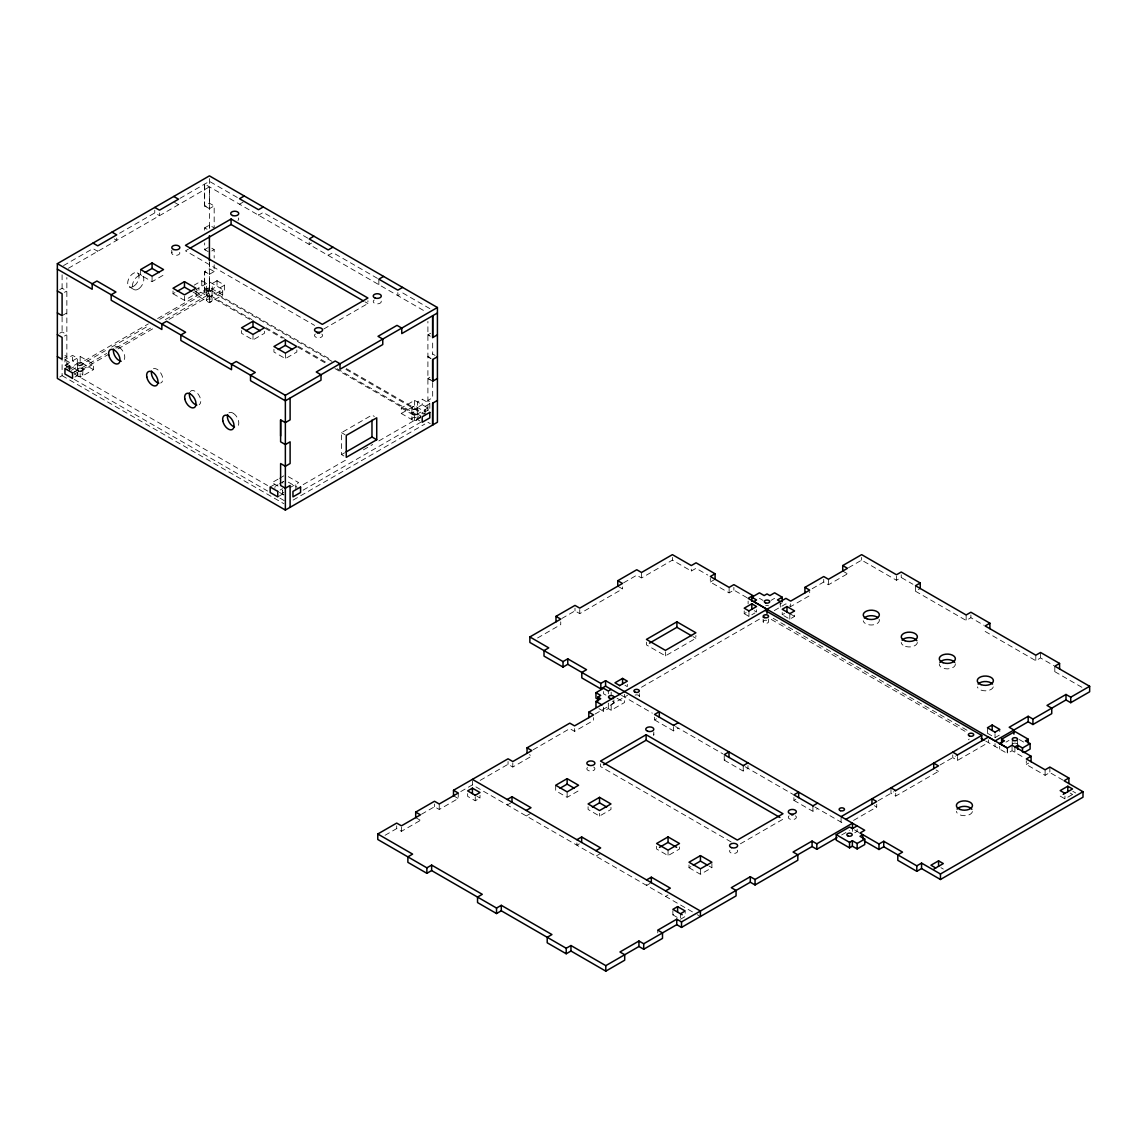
<?xml version="1.0" encoding="UTF-8"?>
<svg xmlns="http://www.w3.org/2000/svg" width="1147" height="1147" viewBox="0 0 1147 1147"><rect width="100%" height="100%" fill="white"/><g stroke="black" fill="none" stroke-linecap="round" stroke-linejoin="round"><path stroke-width="0.75" stroke-dasharray="5 3.75" d="M59.73 377.048L62.096 375.671L62.096 360.559M69.709 367.986L64.949 365.248L64.949 359.757L72.548 355.369L77.308 358.108L77.308 363.599L72.548 360.861L72.548 355.369M66.856 366.653L66.856 277.545M201.786 280.757L201.786 286.248L206.546 288.987L206.546 283.495L201.786 280.757L194.187 285.144M249.645 319.325L204.639 293.374L204.668 271.538L209.414 268.785L214.174 271.538L214.174 264.785M206.231 206.847L204.639 205.944L204.668 184.094L425.107 311.367M331.956 361.362L209.414 290.621L209.414 262.462M209.414 227.235L209.414 178.617M204.639 184.108L204.639 205.944L209.414 203.191L214.174 205.93L214.174 227.88L209.414 225.127L204.639 227.895L206.775 229.099M295.811 489.755L295.811 484.263L298.191 485.64M425.05 415.142L425.05 409.651L427.43 411.027M427.903 410.511L427.903 321.404M432.677 382.496L432.677 397.679L427.903 400.446L430.283 401.808L427.931 400.432M435.057 355.398L432.677 354.036L432.677 340.53M1007.295 747.987L1007.281 753.479L1012.055 750.726L1025.217 758.325M623.61 582.819L636.757 575.221L641.517 577.973L672.4 560.137L691.297 571.048L691.311 569.213M747.041 597.716L733.879 590.117L729.105 592.884L710.308 582.031L710.323 578.346M729.105 592.884L729.134 587.379M748.116 603.852L748.131 601.1M1063.025 780.146L1049.863 772.548L1045.089 775.315L1026.293 764.461L1026.307 760.776M1045.089 775.315L1045.118 769.809M63.544 265.574L92.979 248.584L97.739 251.322L97.739 248.584M119.632 233.199L154.759 212.912L159.505 215.665L159.505 211.55M179.936 198.374L209.414 181.355L238.189 197.972M68.39 268.269L209.399 186.861L209.399 208.682L214.174 205.93M59.73 289.618L62.096 288.241L66.856 290.98L64.476 292.356M239.508 204.209L243.064 202.159M62.096 315.669L66.856 312.93L64.476 311.554M188.509 249.085L185.47 250.849L314.622 325.418M59.73 333.261L62.096 331.899L66.856 334.637L64.476 336.014M208.238 247.523L204.639 249.602L204.668 242.906M140.637 269.559L140.637 275.036L152.078 281.646L163.534 275.036L163.534 272.298M211.794 250.964L214.174 249.587L214.174 258.032M173.025 290.994L173.025 293.747L175.892 292.098M64.476 357.95L66.856 356.588L62.096 353.835M214.174 271.538L209.414 274.276L204.639 271.552L204.639 293.374M64.949 365.248L80.161 356.473L93.466 364.144L93.466 369.635L80.161 377.32L80.161 371.829L66.856 364.144L66.856 366.897M216.998 280.757L224.626 285.13L224.597 290.635L209.399 281.847L196.094 289.531L209.399 297.216L222.704 289.531L222.704 295.023L209.399 302.708L196.094 295.023L196.094 290.908M64.949 368.531L69.709 365.793M173.025 293.747L184.481 300.356L195.922 293.747L193.069 292.098M66.856 369.635L80.161 361.95L93.466 369.635M196.094 295.023L209.399 287.338L222.704 295.023M69.537 369.406L148.364 323.898M157.626 318.536L208.639 289.101L330.866 359.656M71.401 370.309L105.481 350.624M111.675 347.039L148.866 325.576M159.705 319.31L209.414 290.621M72.548 372.933L77.308 370.18L77.308 375.671L74.928 377.048M224.626 285.13L219.851 287.883L219.851 293.374L224.626 290.621M74.182 372.216L106.628 353.477M115.904 348.115L152.995 326.709M165.354 319.569L208.639 294.578L251.953 319.597M74.598 373.936L108.693 354.265M117.983 348.889L153.612 328.314M169.111 319.382L209.399 296.112L209.414 274.276L204.668 271.538M80.161 371.829L93.466 364.144M311.54 243.064L309.174 244.44L309.174 238.949M241.544 330.551L241.544 333.304L253 339.913L264.441 333.304L264.441 327.813M378.84 284.657L378.84 279.165M323.827 328.974L367.929 303.511L367.929 300.772M273.947 349.262L273.947 352L285.388 358.61L296.844 352L296.844 346.523M429.494 335.756L427.903 334.838L432.677 332.085M431.1 358.61L427.903 356.789L432.677 354.036M430.283 379.858L427.903 378.496L432.677 375.743M343.899 455.961L341.519 454.585L341.519 432.663L371.972 415.071L374.352 416.447M277.975 479.202L272.054 482.629L280.986 487.776M279.452 478.356L283.882 475.79M420.49 417.766L414.597 421.178L401.292 413.493L401.292 408.002L414.597 400.332L429.824 409.092L429.824 403.601L422.196 399.228L417.451 401.966L417.451 407.457L422.225 404.705L422.225 399.213M270.162 487.016L274.907 484.263L274.907 488.378M275.008 486.4L277.975 484.694M279.452 483.848L283.882 481.281M401.292 413.493L414.597 405.809L425.078 411.83L429.824 409.092M280.14 490.027L282.506 488.651M341.519 454.585L344.559 452.836M429.824 403.601L425.05 406.368L425.05 411.845M289.732 487.776L298.664 482.629L288.313 476.65M401.292 408.002L414.597 415.687L427.903 408.002M277.76 496.88L282.506 494.142L282.506 490.027M303.152 484.636L347.971 458.771M363.427 449.839L372.689 444.491M378.883 440.921L420.605 416.834M303.152 490.127L423.702 420.533M293.102 500.092L424.806 424.06M561.829 618.477L574.991 610.892L579.751 613.631L622.506 588.941L622.506 586.906M537.57 637.976L560.74 624.599L560.74 621.86M691.297 571.048L696.071 568.295L707.771 575.048M710.308 582.031L715.083 579.264M646.435 642.148L646.435 644.901L665.432 655.869L695.885 638.277L695.885 635.538M744.217 610.921L744.217 613.674L747.256 611.91M771.056 600.368L774.626 598.304M744.217 613.674L748.962 616.412L755.041 612.899M779.845 604.068L782.225 602.691M385.062 835.288L396.69 828.578L401.436 831.317L420.447 820.349L420.447 817.596M421.479 814.255L434.498 806.742L439.244 809.495L458.255 798.513L458.255 793.036M460.779 791.573L472.406 784.863L695.871 913.872M480.149 780.39L508.049 764.289L512.795 767.028L531.807 756.059L529.427 754.683M533.154 749.78L569.815 728.617L574.561 731.37L593.572 720.388L593.572 717.649M595.021 714.065L627.581 695.268M641.474 687.254L765.121 615.867M774.282 610.577L785.924 603.852L790.67 606.591L809.682 595.623L809.682 591.508M812.162 588.712L823.732 582.031L828.478 584.769L847.49 573.801L847.49 571.048M848.551 567.693L861.641 560.137L896.481 580.253L901.227 577.5L912.926 584.253M599.006 708.688L603.566 711.326L608.326 708.588L611.179 710.237L624.47 702.552L624.47 694.322M784.605 613.401L782.225 614.763L782.225 609.286M467.661 793.638L467.661 796.376L475.259 800.764L480.005 798.025L480.005 795.287M783.745 615.652L789.824 619.151L794.57 616.412L794.57 610.921M510.802 802.914L507.246 804.965L507.246 802.226M654.564 717.176L654.564 719.915L659.31 717.176M526.244 815.947L531.004 813.194M654.564 719.915L673.561 730.897L678.321 728.144M915.478 585.73L915.478 591.221L920.238 588.483M555.693 785.265L555.693 790.742L567.134 797.351L578.59 790.742L578.59 788.003M588.081 806.714L588.081 809.452L599.537 816.062L610.978 809.452L610.978 806.714M579.292 843.819L576.912 845.196L576.912 842.457M724.23 756.031L724.23 760.146L726.61 758.769M915.478 591.221L966.147 620.47L970.892 617.731L984.054 625.33M600.67 853.425L595.91 856.164L595.91 853.425M724.23 760.146L743.227 771.114L747.987 768.375L747.987 765.623M656.6 846.271L656.6 849.009L668.056 855.619L679.497 849.009L679.497 844.895M650.163 883.348L646.578 885.412L646.578 881.297M793.896 797.624L793.896 800.362L796.276 798.986M985.144 631.438L1035.813 660.701L1040.558 657.948L1053.72 665.547M689.003 864.967L689.003 867.706L691.856 866.057M740.403 843.805L782.985 819.216L782.985 816.478M689.003 867.706L700.444 874.315L711.9 867.706L711.9 863.591M665.59 896.395L667.955 895.018M793.896 800.362L812.908 811.33L817.653 808.592M1054.81 666.178L1054.81 671.669L1057.19 670.292M672.859 910.732L672.859 914.847L675.239 913.485M987.424 727.757L987.424 733.234L989.804 731.872M878.172 800.706L893.628 791.788M939.995 765.006L955.451 756.088M680.458 919.249L685.218 916.496L685.218 912.381M987.424 733.234L995.023 737.636L999.783 734.883L999.783 729.406M853.554 820.406L876.724 807.029L876.724 804.291M890.975 789.208L890.975 793.323L895.721 796.061L938.49 771.372L938.49 769.336M952.741 754.912L952.741 757.651L957.487 760.404L988.37 742.568L988.37 739.829M841.64 834.973L849.382 830.5M1006.034 742.123L1008.987 740.417M854.759 832.765L857.139 831.389L857.139 828.65M1026.293 764.461L1028.673 763.07M1060.186 796.104L1064.946 798.842L1072.545 794.455L1072.545 791.717M307.783 238.146L263.265 212.439L258.505 215.192L258.505 212.439M377.449 278.363L332.931 252.67L328.171 255.408L328.171 252.67M429.853 308.629L402.597 292.886L397.837 295.625L397.837 290.148M1054.81 671.669L1082.08 687.411M842.73 571.048L847.49 573.801M204.668 205.93L209.414 208.668M427.931 334.824L430.297 336.2M364.846 301.747L367.929 303.511M174.545 202.402L178.516 204.682L178.516 201.944M207.048 229.242L204.668 227.88L204.639 231.235M427.931 356.774L430.297 358.151M211.794 248.211L214.174 249.587M427.931 378.481L432.677 381.22M1019.339 739.571L1026.737 743.829M790.011 613.774L794.57 616.412M759.414 598.304L762.984 600.368M346.337 368.603L425.236 414.153M345.921 369.42L423.472 414.196M773.221 618.348L967.107 730.295M985.717 741.034L1007.31 753.464L1007.31 749.349M1072.818 791.315L1075.728 792.993M114.37 238.977L116.736 240.354L116.736 237.601M421.006 416.103L417.451 414.038L417.451 419.53L419.831 420.906M265.875 327.626L284.442 338.351M298.378 346.394L326.221 362.466M337.046 368.717L420.605 416.963M771.3 619.437L966.247 731.987M265.158 328.286L282.219 338.136M297.733 347.097L327.21 364.101M334.953 368.588L420.275 417.838M427.903 422.268L430.283 423.644M754.196 610.648L756.561 612.025L756.561 609.286M1070.165 793.079L1072.545 794.455M194.187 290.635L198.947 293.374L198.947 287.883M137.368 272.886L142.113 275.624M129.382 286.893L134.127 289.646M617.76 586.203L622.506 588.941M936.11 769.995L938.49 771.372M341.519 432.663L345.075 434.713M692.96 636.585L695.885 638.277M874.344 805.667L876.724 807.029M288.313 482.141L297.188 487.26M64.949 359.757L69.709 362.509L69.709 371.284M624.957 685.261L627.323 686.637L627.323 683.899M940.927 867.691L943.307 869.068M74.182 373.865L267.581 485.525M279.467 492.393L284.599 495.346M74.182 379.356L267.581 491.016M279.954 498.156L284.599 500.838M621.516 695.354L652.328 713.147M675.54 726.538L722.839 753.851M745.163 766.741L793.122 794.427M814.786 806.929L844.909 824.335M854.558 829.898L858.917 832.421M62.096 375.671L283.911 503.734M617.086 698.279L624.47 702.552M605.946 695.139L603.566 693.777L603.566 691.024M731.213 842.013L600.526 766.554L600.526 763.816M709.032 866.057L711.9 867.706M697.319 914.704L700.416 916.496M476.966 796.276L480.005 798.025M672.859 914.847L677.418 917.485M453.509 795.774L458.255 798.513M415.701 817.596L420.447 820.349M1064.946 796.104L1064.946 798.842M1049.863 767.071L1049.863 772.548M1040.558 652.471L1040.558 657.948M1035.813 655.295L1035.813 660.701M1017.59 740.532L1017.59 744.733M1014.909 746.883L1014.909 752.375M1012.228 740.618L1012.228 744.733M1012.055 745.235L1012.055 750.726M999.697 746.339L999.697 749.077M995.023 733.521L995.023 737.636M995.023 743.657L995.023 746.41M970.892 614.978L970.892 617.731M966.147 614.978L966.147 620.47M957.487 756.432L957.487 760.404M901.227 574.762L901.227 577.5M896.481 576.138L896.481 580.253M895.721 793.323L895.721 796.061M861.641 557.399L861.641 560.137M852.379 828.65L852.379 831.389M841.081 818.012L841.081 822.127M828.478 579.278L828.478 584.769M823.732 579.278L823.732 582.031M812.908 805.854L812.908 811.33M790.67 603.852L790.67 606.591M789.824 615.036L789.824 619.151M780.318 602.978L780.318 607.093M768.547 618.979L768.547 621.832A2.681 1.548 0 0 1 764.432 623.093A2.681 1.548 0 0 1 764.59 620.412A2.681 1.548 0 0 1 768.547 621.832M763.171 618.979L763.171 621.832M748.962 612.297L748.962 616.412M743.227 765.623L743.227 771.114M733.879 587.379L733.879 590.117M700.444 868.838L700.444 874.315M680.458 913.758L680.458 917.872M673.561 726.782L673.561 730.897M672.4 557.399L672.4 560.137M668.056 850.128L668.056 855.619M665.432 651.754L665.432 655.869M657.761 930.16L657.761 932.898M653.804 732.03L653.804 734.768M641.517 572.482L641.517 577.973M639.309 693.605L639.309 696.444M613.86 699.756L613.86 702.494M611.179 692.128L611.179 694.867M611.179 710.237L611.179 704.745L608.326 703.097L608.326 708.588M608.326 691.024L608.326 693.777M603.566 707.212L603.566 711.326M599.537 813.323L599.537 816.062M579.751 609.516L579.751 613.631M574.991 608.139L574.991 610.892M574.561 728.617L574.561 731.37M567.134 791.874L567.134 797.351M512.795 762.913L512.795 767.028M508.049 761.536L508.049 764.289M475.259 796.649L475.259 800.764M472.406 780.749L472.406 784.863M439.244 804.004L439.244 809.495M434.498 804.004L434.498 806.742M417.279 407.959L417.236 418.999A2.681 1.548 0 0 1 413.135 420.275A2.681 1.548 0 0 1 413.278 417.594A2.681 1.548 0 0 1 417.236 418.999M414.597 400.332L414.597 405.809M414.597 415.687L414.597 421.178M411.916 407.959L411.873 418.999M401.436 827.202L401.436 831.317M396.69 825.826L396.69 828.578M285.388 353.133L285.388 358.61M282.635 490.773L282.635 493.626M253 334.422L253 339.913M212.08 289.488L212.052 300.543A2.681 1.548 0 0 1 207.951 301.819A2.681 1.548 0 0 1 208.094 299.123A2.681 1.548 0 0 1 212.052 300.543M209.414 225.127L209.414 228.468M209.414 262.032L209.414 268.785M209.399 281.847L209.399 287.338M209.399 297.216L209.399 302.708M208.639 289.101L208.639 294.578M206.704 289.488L206.689 300.543M184.481 296.241L184.481 300.356M171.778 250.247L171.778 252.985M154.759 210.173L154.759 212.912M152.078 276.169L152.078 281.646M82.842 364.201A2.681 1.548 0 0 1 78.742 365.463A2.681 1.548 0 0 1 78.885 362.782A2.681 1.548 0 0 1 82.842 364.201L82.842 369.678A2.681 1.548 0 0 1 78.742 370.954A2.681 1.548 0 0 1 78.856 368.259A2.681 1.548 0 0 1 82.813 369.664A2.681 1.548 0 0 1 78.713 370.94A2.681 1.548 0 0 1 78.885 368.273A2.681 1.548 0 0 1 82.842 369.678M82.813 369.578L82.813 375.155A2.681 1.548 0 0 1 78.713 376.431A2.681 1.548 0 0 1 78.856 373.736A2.681 1.548 0 0 1 82.813 375.155M80.161 356.473L80.161 361.95M77.466 364.101L77.451 375.155M62.096 274.807L62.096 288.241M62.096 316.859L62.096 331.899M972.427 811.574A8.058 4.66 0 0 1 964.24 815.689A8.058 4.66 0 0 1 956.369 811.359M737.277 850.185A4.029 2.323 0 0 1 733.65 853.468A4.029 2.323 0 0 1 729.879 850.242M593.687 767.071A4.029 2.323 0 0 1 593.702 770.397A4.029 2.323 0 0 1 587.938 770.34A4.029 2.323 0 0 1 588.167 767.013M653.632 734.051A4.029 2.323 0 0 1 653.589 735.485M795.459 815.789A4.029 2.323 0 0 1 795.086 818.944A4.029 2.323 0 0 1 789.623 818.972A4.029 2.323 0 0 1 789.093 815.847M321.848 334.107A4.029 2.323 0 0 1 321.189 337.189A4.029 2.323 0 0 1 315.798 337.132A4.029 2.323 0 0 1 315.325 334.035M179.678 252.354A4.029 2.323 0 0 1 175.62 255.351A4.029 2.323 0 0 1 172.093 252.139M238.289 217.944A4.029 2.323 0 0 1 237.931 220.425M381.234 301.145A4.029 2.323 0 0 1 376.187 303.783A4.029 2.323 0 0 1 374.194 300.027M612.24 701.132A2.681 1.548 0 0 1 613.444 703.383A2.681 1.548 0 0 1 609.401 703.713M879.161 619.323A8.058 4.66 0 0 1 875.605 624.269A8.058 4.66 0 0 1 866.343 624.011M865.239 623.423A8.058 4.66 0 0 1 863.261 620.771M993.288 686.91A8.058 4.66 0 0 1 985.316 690.824A8.058 4.66 0 0 1 977.359 686.91M955.336 663.798A8.058 4.66 0 0 1 947.307 668.887A8.058 4.66 0 0 1 939.278 663.798M917.356 642.435A8.058 4.66 0 0 1 912.266 646.607A8.058 4.66 0 0 1 903.592 645.575M902.933 645.13A8.058 4.66 0 0 1 901.241 642.435M765.651 605.745A2.681 1.548 0 0 1 768.533 605.802M635.108 695.111A2.681 1.548 0 0 1 638.191 695.139A2.681 1.548 0 0 1 639.194 696.817M968.455 739.801A2.681 1.548 0 0 1 969.258 739.069M1012.443 744.073A2.681 1.548 0 0 1 1014.909 743.141A2.681 1.548 0 0 1 1017.375 744.073M153.44 368.703A8.058 4.66 60 0 1 161.469 374.209A8.058 4.66 60 0 1 160.709 383.041M233.458 413.393A8.058 4.66 60 0 1 238.576 421.092A8.058 4.66 60 0 1 236.44 427.028M228.941 412.863A8.058 4.66 60 0 1 233.099 413.178M190.273 391.514A8.058 4.66 60 0 1 198.574 394.625A8.058 4.66 60 0 1 199.234 404.719M114.901 347.025A8.058 4.66 60 0 1 118.7 347.154M119.417 347.555A8.058 4.66 60 0 1 124.363 354.566A8.058 4.66 60 0 1 123.216 360.832M283.954 494.902A2.681 1.548 0 0 1 283.954 492.235M282.836 483.145A2.681 1.548 0 0 1 283.854 481.339M217.027 280.743L212.252 283.495L212.252 288.987L217.027 286.234L217.027 280.743M208.224 251.652L204.639 249.602L208.238 251.637M134.557 285.646A8.058 4.66 -60 0 0 137.611 273.043A8.058 4.66 -60 0 0 127.948 280.986A8.058 4.66 -60 0 0 134.557 285.646M139.303 288.399A8.058 4.66 -60 0 0 142.371 275.782A8.058 4.66 -60 0 0 132.708 283.725A8.058 4.66 -60 0 0 139.303 288.399M207.951 296.327A2.681 1.548 0 0 0 212.052 295.051A2.681 1.548 0 0 0 208.094 293.632A2.681 1.548 0 0 0 207.951 296.327M413.135 414.784A2.681 1.548 0 0 0 417.236 413.522A2.681 1.548 0 0 0 413.278 412.103A2.681 1.548 0 0 0 413.135 414.784M413.178 409.321A2.681 1.548 0 0 0 417.279 408.06A2.681 1.548 0 0 0 413.321 406.64A2.681 1.548 0 0 0 413.178 409.321M207.98 290.851A2.681 1.548 0 0 0 212.08 289.589A2.681 1.548 0 0 0 208.123 288.169A2.681 1.548 0 0 0 207.98 290.851"/><path stroke-width="1.5" d="M57.35 356.588L57.35 378.41L285.359 510.057L437.423 422.254L437.423 307.511L209.414 175.864L57.35 263.667L57.35 356.588L62.096 359.326L62.096 337.376L57.35 334.637M280.614 436.018L280.614 419.874L285.359 422.626L290.105 419.874L290.105 398.052M285.359 510.057L285.359 395.314L437.423 307.511M290.105 507.318L290.105 485.482L285.359 488.221L280.614 485.482L280.614 463.531L285.359 466.284L290.105 463.531L290.105 441.824L285.359 444.563L280.614 441.824L280.614 419.874M432.677 403.171L432.648 425.021L432.677 403.171L437.423 400.432M437.423 378.481L432.677 381.22L432.677 359.513L437.423 356.774M432.677 337.576L432.677 315.74L432.663 337.576L437.423 334.824M244.254 195.979L239.508 198.732L258.505 209.7L263.265 206.962M152.078 262.95L140.637 269.559L152.078 276.169L163.534 269.559L152.078 262.95L152.078 268.427L159.232 272.556M231.077 219.02L185.47 245.358L322.307 324.372L367.929 298.034L231.077 219.02L231.077 224.511L363.312 300.858M144.923 272.556L152.078 268.427M190.029 248.211L231.077 224.511M184.481 281.646L173.025 288.255L184.481 294.865L195.922 288.255L184.481 281.646L184.481 287.137L191.635 291.266M177.326 291.266L184.481 287.137M313.92 236.21L309.174 238.949L328.171 249.917L332.931 247.179M253 321.203L241.544 327.813L253 334.422L264.441 327.813L253 321.203L253 326.694L260.154 330.823M245.845 330.823L253 326.694M383.585 276.427L378.84 279.165L397.837 290.148L402.597 287.395M285.388 339.913L273.947 346.523L285.388 353.133L296.844 346.523L285.388 339.913L285.388 345.39L292.542 349.52M278.234 349.52L285.388 345.39M437.423 313.002L401.765 333.591L401.765 328.099L397.02 325.361L378.008 336.329L382.768 339.068L382.768 344.559L339.999 369.248L339.999 363.757L335.254 361.018L316.242 371.986L321.002 374.739L321.002 380.216L285.359 400.79L250.519 380.689L250.519 375.198L255.279 372.46L236.268 361.477L231.522 364.23L231.522 369.707L180.853 340.458L180.853 334.967L185.613 332.229L166.602 321.26L161.856 323.999L161.856 329.49L111.187 300.242L111.187 294.75L115.947 292.012L96.936 281.029L92.19 283.782L92.19 289.259L57.35 269.158M346.093 451.947L371.972 437.007L376.732 439.745L376.732 417.823L346.265 435.401L346.265 457.338L376.732 439.745M555.994 621.86L555.994 616.369L574.991 605.401L579.751 608.139L622.506 583.45L617.76 580.712L617.76 586.203M617.76 580.712L636.757 569.744L641.517 572.482L672.4 554.646L691.311 565.557L696.071 562.804L715.083 573.787L715.083 579.264M620.111 694.552L605.573 686.15L600.827 688.888L581.816 677.92L581.816 672.429L586.561 669.69L567.765 658.837L563.019 661.575L529.857 642.435L529.857 636.943L560.74 619.122L555.994 616.369M715.083 573.787L710.323 576.525L729.134 587.379L733.879 584.64L752.891 595.608L752.891 598.347M529.857 636.943L548.753 647.869L544.008 650.607L544.008 656.098L563.019 667.067L567.765 664.314L600.827 683.411L605.573 680.658L864.738 830.285L859.992 833.037L878.989 844.006L883.749 841.267L902.546 852.121L897.8 854.859L897.8 860.35L916.797 871.319L921.557 868.58L940.454 879.491L1082.997 797.194L1082.997 791.717L1064.115 780.777L1068.875 778.039L1068.875 783.53M676.902 621.832L646.435 639.409L665.432 650.378L695.885 632.786L676.902 621.832L676.902 627.309L649.489 643.137M752.891 595.608L748.145 598.347L767.013 609.286L767.013 613.401M751.815 601.329L751.815 597.214L759.414 592.827L764.174 595.565L767.013 593.917L769.866 595.565L774.626 592.827L782.225 597.214L782.225 601.329M598.347 699.527L595.967 698.165L595.967 692.673L603.566 688.286L608.326 691.024L611.179 689.376M619.538 685.648L627.323 681.146L622.577 678.407L614.978 682.795L619.724 685.548M748.776 611.036L756.561 606.534L751.815 603.795L744.217 608.182L748.962 610.921M597.874 701.175L597.874 697.061L600.713 695.412L595.967 692.673M595.967 706.939L595.967 701.448L600.713 698.709L597.874 697.061M782.225 597.214L777.465 599.953L780.318 601.602M852.493 828.708L852.493 823.216L816.822 843.805L812.076 841.066L793.064 852.035L797.825 854.773L797.825 860.264L755.056 884.954L750.31 882.215L681.519 921.93L676.759 919.177L657.761 930.16L662.507 932.898L662.507 938.389L643.711 949.243L638.951 946.504L605.802 965.645L570.962 945.529L566.217 948.268L501.296 910.79L496.536 913.542L477.539 902.56L477.539 897.083L482.285 894.33L431.63 865.082L426.87 867.835L377.779 839.489L377.779 833.998L396.69 823.087L401.436 825.826L420.447 814.857L415.701 812.119L415.701 817.596M415.701 812.119L434.498 801.266L439.244 804.004L458.255 793.036L453.509 790.283L453.509 795.774M453.509 790.283L508.049 758.798L512.795 761.536L531.807 750.568L527.047 747.83L527.047 753.307M527.047 747.83L569.815 723.14L574.561 725.879L593.572 714.911L588.812 712.158L588.812 717.649M588.812 712.158L785.924 598.361L790.67 601.114L809.682 590.132L804.922 587.393L804.922 592.884M804.922 587.393L823.732 576.54L828.478 579.278L847.49 568.31L842.73 565.571L842.73 571.048M842.73 565.571L861.641 554.646L896.481 574.762L901.227 572.023L920.238 582.991L920.238 588.483M475.259 795.287L480.005 792.534L472.406 788.147L467.661 790.9L475.446 795.387M789.824 613.674L794.57 610.921L786.971 606.534L782.225 609.286L790.011 613.774M507.246 799.488L511.992 796.735L531.004 807.717L526.244 810.456M567.134 778.655L555.693 785.265L567.134 791.874L578.59 785.265L567.134 778.655L567.134 784.132L574.289 788.261M646.134 734.725L600.526 761.063L737.363 840.077L782.985 813.739L646.134 734.725L646.134 740.216L779.903 817.453M559.98 788.261L567.134 784.132M603.566 764.791L646.134 740.216M673.561 725.406L678.321 722.667M920.238 582.991L915.478 585.73L966.147 614.978L970.892 612.24L989.904 623.208L989.904 628.699M377.779 833.998L412.619 854.114L407.873 856.852L407.873 862.343L426.87 873.311L431.63 870.573L496.536 908.051L501.296 905.313L551.951 934.561L547.205 937.3L547.205 942.791L566.217 953.759L570.962 951.021L605.802 971.136L624.699 960.211L624.699 954.734L619.953 951.981L638.951 941.013L643.711 943.752L676.759 924.668L681.519 927.407L736.059 895.922L736.059 890.445L731.299 887.692L750.31 876.724L755.056 879.462L812.076 846.543L816.822 849.296L836.98 837.654M599.537 797.351L588.081 803.961L599.537 810.571L610.978 803.961L599.537 797.351L599.537 802.843L606.691 806.972M592.382 806.972L599.537 802.843M576.912 839.704L581.658 836.966L600.67 847.934L595.91 850.673M743.227 765.623L747.987 762.884M989.904 623.208L985.144 625.961L1035.813 655.209L1040.558 652.471L1059.57 663.439L1059.57 668.93M668.056 836.909L656.6 843.518L668.056 850.128L679.497 843.518L668.056 836.909L668.056 842.4L676.644 847.361M659.468 847.361L668.056 842.4M646.578 879.935L651.324 877.183L670.335 888.165L665.59 890.904M700.444 855.619L689.003 862.229L700.444 868.838L711.9 862.229L700.444 855.619L700.444 861.096L707.599 865.239M693.29 865.239L700.444 861.096M812.908 805.854L817.653 803.101M1059.57 663.439L1054.81 666.178L1089.65 686.293L1089.65 691.784L1070.739 702.695L1065.993 699.942L1032.931 719.04L1028.185 716.287L1009.188 727.27L1013.934 730.008L1013.934 734.123M680.458 913.758L685.218 911.019L677.605 906.617L672.859 909.37L682.178 914.747M995.023 732.144L999.783 729.406L992.184 725.004L987.424 727.757L995.223 732.259M841.081 816.635L981.732 735.428L981.732 740.919M845.726 819.445L876.724 801.552L871.964 798.799L871.964 804.291M895.176 790.885L938.49 765.881L933.73 763.142L933.73 768.633M956.999 755.199L988.37 737.077L1007.295 747.987L1012.055 745.235L1031.067 756.217L1031.067 761.694M1089.65 686.293L1070.739 697.204L1065.993 694.465L1046.996 705.434L1051.742 708.172L1051.742 713.663L1032.931 724.517L1028.185 721.778L995.023 740.919L753.708 601.602L756.561 599.953L751.815 597.214M862.845 838.801L862.845 834.686L859.992 836.321L864.738 839.074L864.738 844.55L857.139 848.938L852.379 846.199L849.54 847.848L836.235 840.163L836.235 834.686L849.54 827.001L852.379 828.65L857.139 825.897M1001.603 743.313L1001.603 739.198L1014.909 731.528L1028.214 739.198L1028.214 743.313M999.395 743.887L1002.306 742.209M836.235 834.686L849.54 842.357L852.379 840.708L857.139 843.461L864.738 839.074M1014.909 746.883L1017.762 745.235L1022.507 747.987L1030.106 743.586L1030.106 749.077L1024.027 752.59M1028.214 739.198L1025.361 740.847L1030.106 743.586M1031.067 756.217L1026.307 758.956L1045.118 769.809L1049.863 767.071L1068.875 778.039M864.379 841.052L878.989 849.497L883.749 846.744L916.797 865.842L921.557 863.089L940.454 874L1082.997 791.717M933.988 868.953L943.307 863.576L938.561 860.838L930.948 865.225L935.708 867.978M1063.226 794.341L1072.545 788.964L1067.8 786.225L1060.186 790.613L1064.946 793.351M173.756 196.452L178.516 199.205L159.505 210.173L154.759 207.435M1001.603 739.198L1004.457 740.847L999.697 743.586L1007.31 747.987M111.99 232.124L116.736 234.863L97.739 245.831L92.979 243.092M765.121 610.376L981.732 735.428M981.072 738.353L984.169 740.145M952.741 752.174L957.487 754.912M57.35 263.667L285.359 395.314M676.902 627.309L691.498 635.753M57.35 290.98L62.096 293.732L62.096 315.669L57.35 312.93M890.975 787.831L895.721 790.57M673.992 725.65L654.564 714.438L659.31 711.685L659.31 717.176M743.614 765.838L724.23 754.654L728.976 751.916L728.976 757.393M813.237 806.04L793.896 794.871L798.642 792.133L798.642 797.624M595.967 701.448L602.046 704.961M472.406 779.372L700.416 911.019L700.416 916.496M432.663 359.527L432.677 381.22M209.414 235.637L209.414 260.77M1070.739 697.204L1070.739 702.695M1067.8 786.225L1067.8 791.717M1065.993 694.465L1065.993 699.942M1032.931 719.04L1032.931 724.517M1028.185 716.287L1028.185 721.778M1022.507 747.987L1022.507 752.102M1017.762 745.235L1017.762 749.349M992.184 725.004L992.184 730.496M940.454 874L940.454 879.491M938.561 860.838L938.561 866.329M921.557 863.089L921.557 868.58M916.797 865.842L916.797 871.319M883.749 841.267L883.749 846.744M878.989 844.006L878.989 849.497M857.139 843.461L857.139 848.938M852.379 840.708L852.379 846.199M849.54 842.357L849.54 847.848M816.822 843.805L816.822 849.296M812.076 841.066L812.076 846.543M786.971 606.534L786.971 612.025M755.056 879.462L755.056 884.954M751.815 603.795L751.815 609.286M750.31 876.724L750.31 882.215M681.519 921.93L681.519 927.407M677.605 906.617L677.605 912.109M676.759 919.177L676.759 924.668M651.324 877.183L651.324 882.674M643.711 943.752L643.711 949.243M638.951 941.013L638.951 946.504M622.577 678.407L622.577 683.899M605.802 965.645L605.802 971.136M605.573 680.658L605.573 686.15M600.827 683.411L600.827 688.888M581.658 836.966L581.658 842.457M570.962 945.529L570.962 951.021M567.765 658.837L567.765 664.314M566.217 948.268L566.217 953.759M563.019 661.575L563.019 667.067M511.992 796.735L511.992 802.226M501.296 905.313L501.296 910.79M496.536 908.051L496.536 913.542M472.406 788.147L472.406 793.638M431.63 865.082L431.63 870.573M426.87 867.835L426.87 873.311M371.972 420.132L371.972 437.007M957.085 809.094A8.058 4.66 0 0 1 964.598 806.37A8.058 4.66 0 0 1 971.882 809.28M791.631 814.958A4.029 2.323 0 0 1 792.892 814.943M317.361 333.204A4.029 2.323 0 0 1 319.612 333.189M902.116 640.169A8.058 4.66 0 0 1 909.8 637.632A8.058 4.66 0 0 1 916.883 640.7M978.133 684.056A8.058 4.66 0 0 1 991.022 682.881M991.366 683.096A8.058 4.66 0 0 1 992.513 684.056M864.351 617.975A8.058 4.66 0 0 1 876.623 616.842M877.34 617.258A8.058 4.66 0 0 1 877.957 617.717M939.909 662.378A8.058 4.66 0 0 1 947.307 659.568A8.058 4.66 0 0 1 954.705 662.378M121.166 361.262A8.058 4.66 60 0 1 119.775 360.875M118.7 360.287A8.058 4.66 60 0 1 113.539 349.104M234.518 426.956A8.058 4.66 60 0 1 228.941 421.867A8.058 4.66 60 0 1 227.665 414.597M196.84 405.092A8.058 4.66 60 0 1 191.176 400.36A8.058 4.66 60 0 1 189.556 392.991M158.831 383.155A8.058 4.66 60 0 1 157.067 382.453M156.35 381.994A8.058 4.66 60 0 1 151.547 371.04M300.571 487.016L292.958 491.403L292.958 496.88L300.571 492.493L300.571 487.016M429.795 412.39L422.196 416.791L422.196 422.268L429.795 417.881L429.795 412.39M72.548 372.933L64.949 368.531L64.949 374.022L72.548 378.41L72.548 372.933M277.76 491.403L270.162 487.016L270.162 492.493L277.76 496.88L277.76 491.403M960.025 809.438A8.058 4.66 0 0 0 972.47 805.796A8.058 4.66 0 0 0 960.77 801.395A8.058 4.66 0 0 0 960.025 809.438M647.697 731.241A4.029 2.323 0 0 0 653.804 729.291A4.029 2.323 0 0 0 647.826 727.212A4.029 2.323 0 0 0 647.697 731.241M790.24 813.753A4.029 2.323 0 0 0 796.348 811.804A4.029 2.323 0 0 0 790.355 809.725A4.029 2.323 0 0 0 790.24 813.753M588.798 765.25A4.029 2.323 0 0 0 594.906 763.3A4.029 2.323 0 0 0 588.913 761.221A4.029 2.323 0 0 0 588.798 765.25M731.528 847.647A4.029 2.323 0 0 0 737.636 845.697A4.029 2.323 0 0 0 731.643 843.619A4.029 2.323 0 0 0 731.528 847.647M232.64 215.536A4.029 2.323 0 0 0 238.748 213.586A4.029 2.323 0 0 0 232.769 211.507A4.029 2.323 0 0 0 232.64 215.536M375.184 298.048A4.029 2.323 0 0 0 381.291 296.098A4.029 2.323 0 0 0 375.298 294.019A4.029 2.323 0 0 0 375.184 298.048M173.742 249.544A4.029 2.323 0 0 0 179.85 247.594A4.029 2.323 0 0 0 173.857 245.515A4.029 2.323 0 0 0 173.742 249.544M316.472 331.942A4.029 2.323 0 0 0 322.579 329.992A4.029 2.323 0 0 0 316.586 327.913A4.029 2.323 0 0 0 316.472 331.942M848.12 836.005A2.681 1.548 0 0 0 852.221 834.729A2.681 1.548 0 0 0 848.264 833.31A2.681 1.548 0 0 0 848.12 836.005M609.76 698.38A2.681 1.548 0 0 0 613.86 697.118A2.681 1.548 0 0 0 609.903 695.699A2.681 1.548 0 0 0 609.76 698.38M981.072 684.644A8.058 4.66 0 0 0 993.388 680.831A8.058 4.66 0 0 0 981.517 676.587A8.058 4.66 0 0 0 981.072 684.644M905.055 640.757A8.058 4.66 0 0 0 917.356 636.943A8.058 4.66 0 0 0 905.485 632.7A8.058 4.66 0 0 0 905.055 640.757M867.046 618.807A8.058 4.66 0 0 0 879.348 614.993A8.058 4.66 0 0 0 867.476 610.749A8.058 4.66 0 0 0 867.046 618.807M943.063 662.694A8.058 4.66 0 0 0 955.365 658.894A8.058 4.66 0 0 0 943.508 654.636A8.058 4.66 0 0 0 943.063 662.694M765.608 602.921A2.681 1.548 0 0 0 769.709 601.645A2.681 1.548 0 0 0 765.752 600.239A2.681 1.548 0 0 0 765.608 602.921M764.432 617.602A2.681 1.548 0 0 0 768.547 616.34A2.681 1.548 0 0 0 764.59 614.921A2.681 1.548 0 0 0 764.432 617.602M635.194 692.229A2.681 1.548 0 0 0 639.309 690.953A2.681 1.548 0 0 0 635.352 689.533A2.681 1.548 0 0 0 635.194 692.229M840.378 810.685A2.681 1.548 0 0 0 844.493 809.409A2.681 1.548 0 0 0 840.536 808.004A2.681 1.548 0 0 0 840.378 810.685M969.616 736.073A2.681 1.548 0 0 0 973.731 734.797A2.681 1.548 0 0 0 969.774 733.377A2.681 1.548 0 0 0 969.616 736.073M1013.489 740.518A2.681 1.548 0 0 0 1017.59 739.256A2.681 1.548 0 0 0 1013.633 737.836A2.681 1.548 0 0 0 1013.489 740.518M222.79 420.806A8.058 4.66 60 0 0 232.253 429.552A8.058 4.66 60 0 0 229.988 417.15A8.058 4.66 60 0 0 222.79 420.806M146.773 376.919A8.058 4.66 60 0 0 156.221 385.664A8.058 4.66 60 0 0 153.97 373.262A8.058 4.66 60 0 0 146.773 376.919M108.764 354.968A8.058 4.66 60 0 0 118.213 363.728A8.058 4.66 60 0 0 115.962 351.312A8.058 4.66 60 0 0 108.764 354.968M184.782 398.855A8.058 4.66 60 0 0 194.23 407.615A8.058 4.66 60 0 0 191.979 395.213A8.058 4.66 60 0 0 184.782 398.855"/></g></svg>
